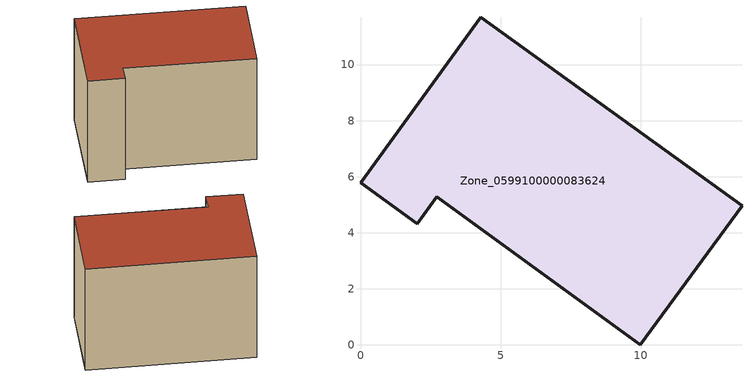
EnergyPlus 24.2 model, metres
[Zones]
Zone_0599100000083624
 floor ground (C_G): 0,5.79 4.3,11.69 13.61,4.96 9.99,0 2.73,5.29 2.02,4.32 z0.17
 wall outside (C_F): 4.3,11.69 0,5.79 2.02,4.32 2.73,5.29 9.99,0 13.61,4.96 4.3,11.69 z0.17:8.36
 roof outside (C_R): 13.61,4.96 4.3,11.69 0,5.79 2.02,4.32 2.73,5.29 9.99,0 z8.36
[BUILDING]
Pand.0599100000083624: North Axis=0; Terrain=City; Loads Convergence Tolerance Value=0.04; Temperature Convergence Tolerance Value=0.4; Solar Distribution=FullExterior; Maximum Number of Warmup Days=25; Minimum Number of Warmup Days=1
[Site:Location]
Rotterdam.The.Hague.AP_ZH_NLD Design_Conditions: Latitude=51.96; Longitude=4.45; Time Zone=1; Elevation=-4.5
[SITE:GROUNDTEMPERATURE:BUILDINGSURFACE]
18, 18, 18, 18, 18, 18, 18, 18, 18, 18, 18, 18
[MATERIAL] Thermal Absorptance=0.9; Solar Absorptance=0.7; Visible Absorptance=0.7
Name | Roughness | Thickness | Conductivity | Density | Specific Heat
G.TC.1975-1991 | MediumSmooth | 0.15 | 0.288461 | 540 | 1210
F.TC.1975-1991 | Rough | 0.3 | 0.230769 | 1920 | 840
R.TC.1975-1991 | MediumRough | 0.2 | 0.153846 | 1500 | 1000
[CONSTRUCTION]
C_G: G.TC.1975-1991
C_F: F.TC.1975-1991
C_R: R.TC.1975-1991
[ZONE]
Zone_0599100000083624: Type=1; Multiplier=1; Ceiling Height=Autocalculate; Volume=Autocalculate; Floor Area=autocalculate; Part of Total Floor Area=Yes
[ZONEINFILTRATION:DESIGNFLOWRATE]
Infil_Zone_0599100000083624: Zone or ZoneList or Space or SpaceList=Zone_0599100000083624; Schedule=AlwaysOn; Design Flow Rate Calculation Method=Flow/Area; Flow Rate per Floor Area=0.003; Constant Term Coefficient=1; Temperature Term Coefficient=0; Velocity Term Coefficient=0; Velocity Squared Term Coefficient=0
[HVACTEMPLATE:ZONE:IDEALLOADSAIRSYSTEM]
Zone_0599100000083624: Maximum Heating Supply Air Temperature=50; Minimum Cooling Supply Air Temperature=13; Maximum Heating Supply Air Humidity Ratio=0.0156; Minimum Cooling Supply Air Humidity Ratio=0.0077; Heating Limit=NoLimit; Cooling Limit=NoLimit; Dehumidification Control Type=ConstantSensibleHeatRatio; Cooling Sensible Heat Ratio=0.7; Dehumidification Setpoint=60; Humidification Control Type=None; Humidification Setpoint=30; Outdoor Air Method=None; Outdoor Air Flow Rate per Person=0.00944; Outdoor Air Flow Rate per Zone Floor Area=0; Outdoor Air Flow Rate per Zone=0; Demand Controlled Ventilation Type=None; Outdoor Air Economizer Type=NoEconomizer; Heat Recovery Type=None; Sensible Heat Recovery Effectiveness=0.7; Latent Heat Recovery Effectiveness=0.65
[ZONECONTROL:THERMOSTAT]
ThermostatControl_Zone_0599100000083624: Zone or ZoneList=Zone_0599100000083624; Control Type Schedule=DualSetpointControlType; Control 1=Thermostat_Zone_0599100000083624; Temperature Difference Between Cutout And Setpoint=0
[THERMOSTATSETPOINT:DUALSETPOINT]
Thermostat_Zone_0599100000083624: Heating Setpoint Temperature Schedule=HeatingSetpoint_Zone_0599100000083624; Cooling Setpoint Temperature Schedule=CoolingSetpoint_Zone_0599100000083624
[SCHEDULE:COMPACT]
HeatingSetpoint_Zone_0599100000083624: Through: 12/31, For: AllDays, Until: 24:00, 21
CoolingSetpoint_Zone_0599100000083624: Through: 12/31, For: AllDays, Until: 24:00, 24
DualSetpointControlType: Through: 12/31, For: AllDays, Until: 24:00, 4
AlwaysOn: Through: 12/31, For: AllDays, Until: 24:00, 1
